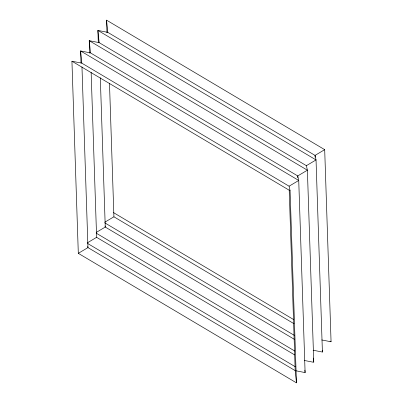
<?xml version="1.0" encoding="UTF-8"?>
<svg xmlns="http://www.w3.org/2000/svg" width="403" height="403" viewBox="0 0 403 403"><rect width="100%" height="100%" fill="white"/><g stroke="black" fill="none" stroke-linecap="round" stroke-linejoin="round"><path stroke-width="0.6" d="M104.8 222.214L113.918 216.799L109.485 83.179M96.151 232.486L105.264 227.065L100.312 77.764M87.496 242.752L96.614 237.332L91.138 72.349M78.308 253.341L71.936 61.221L81.844 63.17L289.082 186.201L290.079 190.735L296.457 382.85L78.308 253.341L87.96 247.603L81.97 66.933M106.961 32.708L106.543 20.15L324.692 149.659L315.04 155.397L315.101 157.281M89.657 53.241L89.239 40.688L99.148 42.632L306.386 165.668L316.038 159.931L315.04 155.397L107.803 32.366L97.894 30.416L98.287 42.345M289.082 186.201L298.734 180.463L297.736 175.935L90.494 52.899L80.59 50.954L80.983 62.883M321.74 339.946L331.065 341.779L324.692 149.659M313.086 350.212L322.41 352.046L316.038 159.931L97.894 30.416L99.148 42.632M304.436 360.484L313.761 362.312L307.388 170.197L306.386 165.668M81.844 63.17L80.59 50.954L298.734 180.463L305.106 372.584L295.197 370.634L87.96 247.603L87.713 246.47M71.936 61.221L290.079 190.735M113.46 212.588L293.711 319.604M329.981 341.134L331.065 341.779M113.918 216.799L294.104 323.77M104.805 222.859L294.266 335.336M294.648 339.497L105.264 227.065L105.017 225.932M96.156 233.125L294.815 351.068M96.614 237.332L294.653 354.907M87.501 243.392L295.364 366.795M322.224 350.212L322.41 352.046M313.322 358.04L313.695 361.703M304.854 370.14L305.106 372.584M296.457 382.85L295.197 370.634L289.208 189.969M106.543 20.15L107.803 32.366M90.494 52.899L89.239 40.688L307.388 170.197L297.736 175.935L297.797 177.819"/></g></svg>
